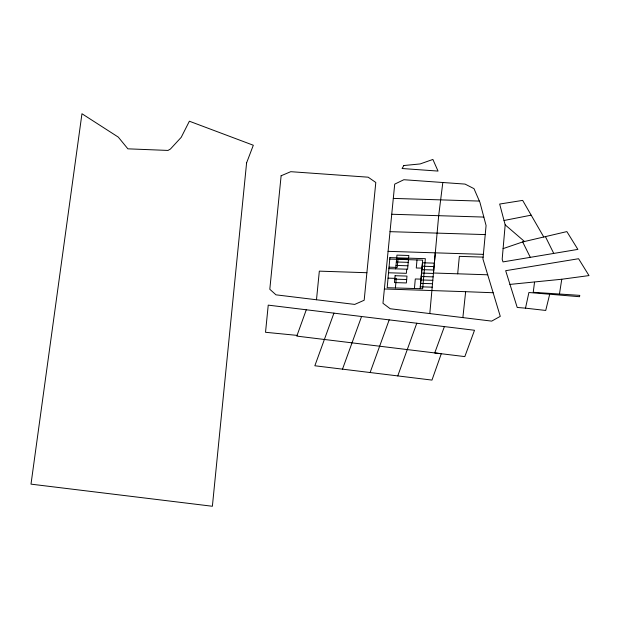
<?xml version="1.0" encoding="UTF-8"?>
<svg xmlns="http://www.w3.org/2000/svg" width="620" height="620" viewBox="0 0 620 620"><rect width="100%" height="100%" fill="white"/><g stroke="black" fill="none" stroke-linecap="round" stroke-linejoin="round"><path stroke-width="0.93" d="M543.748 236.979L522.66 200.392L499.666 204.05L505.176 224.851L502.177 259.207L502.998 261.904L577.879 249.395L566.866 231.593L522.668 241.94L530.247 257.238M395.707 268.863L396.947 255.13L408.836 255.487L407.604 269.219L388.895 268.654M395.405 287.944L396.265 278.396L388.043 278.147M397.978 259.338L397.25 267.414L389.035 267.166M406.736 269.188L406.364 273.312L388.531 272.777M414.431 288.517L415.292 278.969L420.964 279.132M416.996 259.943L416.276 267.979L421.957 268.15M420.112 288.688L422.677 260.121L389.755 259.083M435.302 252.836L429.8 313.573M483.127 257.114L482.941 259.028L500.27 316.347L491.699 321.121L390.205 308.745L382.966 303.281L394.708 184.132L403.853 179.722L465.062 184.094L473.99 188.643L479.934 202.376L486.08 225.548L483.127 257.114L459.35 256.354L457.684 273.808M316.487 299.762L319.331 271.142L366.885 272.722M462.869 317.603L465.651 291.687L493.14 292.741M534.533 282.224L533.239 292.299L579.77 295.376L579.529 296.709L528.907 292.508L525.504 308.163L517.212 307.45L505.672 270.692L578.576 258.726L589 275.582L561.767 279.248L509.857 284.417M442.82 182.505L438.673 215.721L433.473 273.009L487.707 274.792M559.457 294.027L561.767 279.248M549.615 294.554L545.732 310.45L525.504 308.163M397.769 375.906L416.779 323.229M370.117 372.527L389.182 319.874M306.28 309.775L296.802 336.11L464.822 356.601L474.509 330.266L268.235 305.133L265.523 332.289L297.05 335.381M342.504 369.148L361.569 316.502M333.932 313.139L314.851 365.769L431.969 380.091L441.285 353.726L434.736 352.935L444.393 326.601M503.084 248.628L524.357 241.366L505.176 224.851M504.021 220.495L531.1 215.171M483.825 217.07L391.739 214.249M485.235 234.593L390.019 231.663M396.637 258.563L408.526 258.92M396.327 261.997L408.216 262.353M434.38 263.136L422.491 262.779L420.329 286.804L432.218 287.161M396.017 265.43L407.914 265.786M422.181 266.213L434.07 266.569M421.871 269.646L433.76 270.002M421.561 273.079L433.457 273.435M421.251 276.512L433.147 276.869M394.785 279.155L406.674 279.512M420.949 279.946L432.838 280.302M420.639 283.371L432.528 283.728M393.297 198.4L479.368 201.074M388.081 251.34L483.383 254.363M384.361 288.982L465.651 291.687M545.399 236.584L553.66 253.239M389.887 257.61L387.19 287.703L422.646 288.765L425.351 258.672L389.887 257.61M395.095 275.722L394.475 282.588L406.371 282.945L406.983 276.078L395.095 275.722M246.597 162.866L212.381 506.261L31 484.143L81.956 113.739L118.281 137.105L127.883 148.831L168.005 150.435L170.415 149.04L181.21 137.346L189.379 121.218L253.317 145.243L246.597 162.866M281.124 175.762L269.808 289.276L275.985 294.833L354.725 304.412L364.173 300.243L375.798 182.466L368.164 177.188L290.741 171.686L281.124 175.762M403.853 165.532L402.078 168.516L438.038 171.081L432.884 159.449L420.151 163.936L403.853 165.532"/></g></svg>
